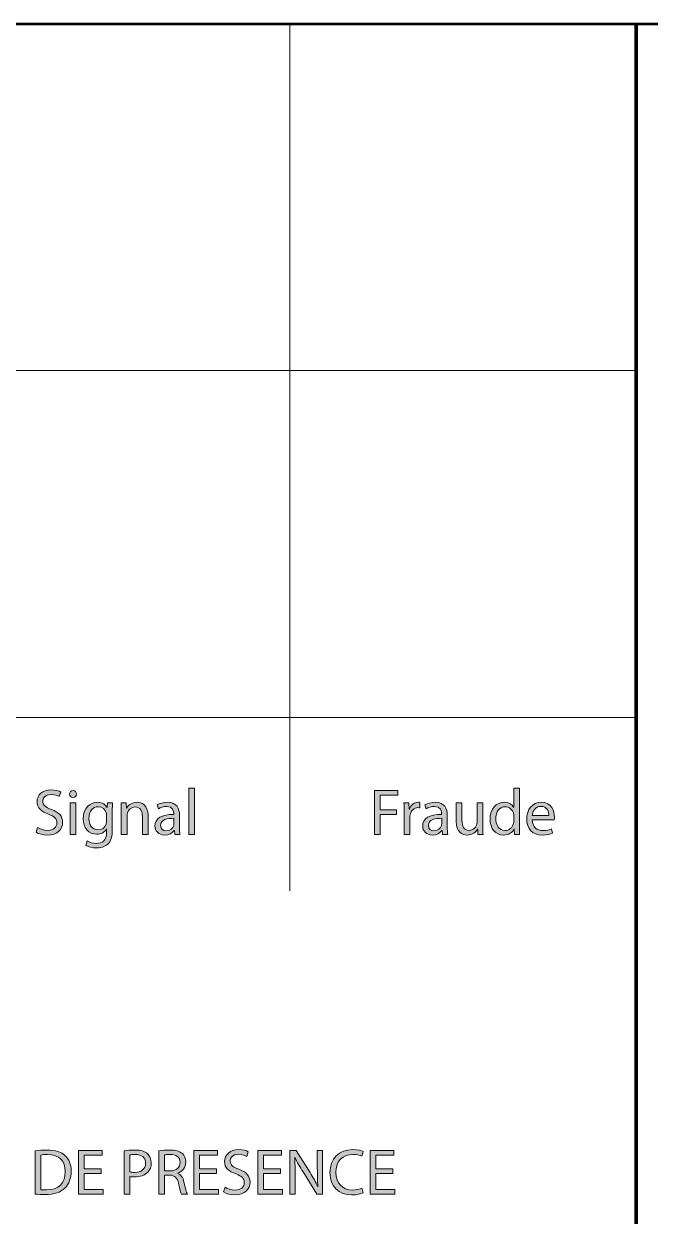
# Model space of a CAD drawing. Header units: inches. Extents: x 1 to 361, y -269 to -1.
# Drawn here: x 191.7 to 220.6, y -196 to -141 of the extents above; entities that cross this region are included whole.
import ezdxf

# ---------------------------------------------------------------- set-up
doc = ezdxf.new("R2010")
doc.units = ezdxf.units.IN
doc.header["$MEASUREMENT"] = 0
doc.linetypes.add('AI-Linetype-7', pattern=[8.519487, 4.259743, -4.259743])
doc.layers.add('Layer 1', color=7, linetype='Continuous')

# ---------------------------------------------------------------- blocks, each defined once
blk = doc.blocks.new('block 19')
at = {"layer": 'Layer 1', "color": 7, "linetype": 'AI-Linetype-7', "lineweight": 9}
blk.add_lwpolyline([(122.377, -140.999), (341.753, -140.999)], dxfattribs=at)
blk = doc.blocks.new('block 18')
at = {"layer": 'Layer 1'}
blk.add_blockref('block 19', (0, 0), dxfattribs=at)
blk = doc.blocks.new('block 29')
at = {"layer": 'Layer 1'}
h = blk.add_hatch(color=7, dxfattribs=at)
h.dxf.hatch_style = 2
edge = h.paths.add_edge_path()
edge.add_spline(control_points=[(192.367, -178.082), (192.484, -178.157), (192.652, -178.214), (192.832, -178.214), (193.099, -178.214), (193.255, -178.073), (193.255, -177.869), (193.255, -177.683), (193.147, -177.572), (192.874, -177.47), (192.544, -177.35), (192.34, -177.176), (192.34, -176.894), (192.34, -176.58), (192.602, -176.346), (192.994, -176.346), (193.198, -176.346), (193.351, -176.394), (193.438, -176.445), (193.438, -176.445), (193.366, -176.658), (193.366, -176.658), (193.303, -176.619), (193.168, -176.562), (192.985, -176.562), (192.71, -176.562), (192.604, -176.727), (192.604, -176.864), (192.604, -177.053), (192.728, -177.146), (193.006, -177.254), (193.348, -177.386), (193.519, -177.551), (193.519, -177.848), (193.519, -178.16), (193.291, -178.433), (192.814, -178.433), (192.619, -178.433), (192.407, -178.373), (192.298, -178.301), (192.298, -178.301), (192.367, -178.082), (192.367, -178.082)], knot_values=[0, 0, 0, 0, 1, 1, 1, 2, 2, 2, 3, 3, 3, 4, 4, 4, 5, 5, 5, 6, 6, 6, 7, 7, 7, 8, 8, 8, 9, 9, 9, 10, 10, 10, 11, 11, 11, 12, 12, 12, 13, 13, 13, 14, 14, 14, 14], degree=3, periodic=1)
h = blk.add_hatch(color=7, dxfattribs=at)
h.dxf.hatch_style = 2
edge = h.paths.add_edge_path()
edge.add_spline(control_points=[(194.164, -176.541), (194.164, -176.631), (194.101, -176.703), (193.996, -176.703), (193.9, -176.703), (193.837, -176.631), (193.837, -176.541), (193.837, -176.451), (193.903, -176.376), (194.002, -176.376), (194.098, -176.376), (194.164, -176.448), (194.164, -176.541)], knot_values=[0, 0, 0, 0, 1, 1, 1, 2, 2, 2, 3, 3, 3, 4, 4, 4, 4], degree=3, periodic=1)
h.paths.add_polyline_path([(193.87, -178.4), (193.87, -176.948), (194.134, -176.948), (194.134, -178.4)])
h = blk.add_hatch(color=7, dxfattribs=at)
h.dxf.hatch_style = 2
h.paths.add_polyline_path([(199.339, -176.271), (199.603, -176.271), (199.603, -178.4), (199.339, -178.4)])
h = blk.add_hatch(color=7, dxfattribs=at)
h.dxf.hatch_style = 2
edge = h.paths.add_edge_path()
edge.add_spline(control_points=[(195.813, -178.187), (195.813, -178.523), (195.744, -178.723), (195.606, -178.852), (195.462, -178.981), (195.258, -179.026), (195.075, -179.026), (194.901, -179.026), (194.709, -178.984), (194.593, -178.906), (194.593, -178.906), (194.658, -178.702), (194.658, -178.702), (194.754, -178.765), (194.904, -178.819), (195.084, -178.819), (195.354, -178.819), (195.552, -178.678), (195.552, -178.31), (195.552, -178.31), (195.552, -178.151), (195.552, -178.151), (195.552, -178.151), (195.546, -178.151), (195.546, -178.151), (195.468, -178.286), (195.309, -178.394), (195.084, -178.394), (194.724, -178.394), (194.467, -178.088), (194.467, -177.686), (194.467, -177.194), (194.787, -176.918), (195.123, -176.918), (195.375, -176.918), (195.51, -177.047), (195.576, -177.167), (195.576, -177.167), (195.582, -177.167), (195.582, -177.167), (195.582, -177.167), (195.591, -176.948), (195.591, -176.948), (195.591, -176.948), (195.825, -176.948), (195.825, -176.948), (195.816, -177.05), (195.813, -177.17), (195.813, -177.344), (195.813, -177.344), (195.813, -178.187), (195.813, -178.187)], knot_values=[0, 0, 0, 0, 1, 1, 1, 2, 2, 2, 3, 3, 3, 4, 4, 4, 5, 5, 5, 6, 6, 6, 7, 7, 7, 8, 8, 8, 9, 9, 9, 10, 10, 10, 11, 11, 11, 12, 12, 12, 13, 13, 13, 14, 14, 14, 15, 15, 15, 16, 16, 16, 17, 17, 17, 17], degree=3, periodic=1)
edge = h.paths.add_edge_path()
edge.add_spline(control_points=[(195.549, -177.521), (195.549, -177.476), (195.546, -177.437), (195.534, -177.404), (195.486, -177.248), (195.36, -177.122), (195.165, -177.122), (194.913, -177.122), (194.733, -177.335), (194.733, -177.671), (194.733, -177.956), (194.88, -178.193), (195.162, -178.193), (195.327, -178.193), (195.474, -178.091), (195.528, -177.923), (195.543, -177.878), (195.549, -177.827), (195.549, -177.782), (195.549, -177.782), (195.549, -177.521), (195.549, -177.521)], knot_values=[0, 0, 0, 0, 1, 1, 1, 2, 2, 2, 3, 3, 3, 4, 4, 4, 5, 5, 5, 6, 6, 6, 7, 7, 7, 7], degree=3, periodic=1)
h = blk.add_hatch(color=7, dxfattribs=at)
h.dxf.hatch_style = 2
edge = h.paths.add_edge_path()
edge.add_spline(control_points=[(196.23, -177.341), (196.23, -177.188), (196.226, -177.068), (196.217, -176.948), (196.217, -176.948), (196.452, -176.948), (196.452, -176.948), (196.452, -176.948), (196.467, -177.188), (196.467, -177.188), (196.467, -177.188), (196.472, -177.188), (196.472, -177.188), (196.545, -177.053), (196.712, -176.918), (196.953, -176.918), (197.153, -176.918), (197.465, -177.038), (197.465, -177.536), (197.465, -177.536), (197.465, -178.4), (197.465, -178.4), (197.465, -178.4), (197.201, -178.4), (197.201, -178.4), (197.201, -178.4), (197.201, -177.563), (197.201, -177.563), (197.201, -177.329), (197.115, -177.134), (196.865, -177.134), (196.694, -177.134), (196.559, -177.257), (196.512, -177.404), (196.499, -177.437), (196.494, -177.482), (196.494, -177.527), (196.494, -177.527), (196.494, -178.4), (196.494, -178.4), (196.494, -178.4), (196.23, -178.4), (196.23, -178.4), (196.23, -178.4), (196.23, -177.341), (196.23, -177.341)], knot_values=[0, 0, 0, 0, 1, 1, 1, 2, 2, 2, 3, 3, 3, 4, 4, 4, 5, 5, 5, 6, 6, 6, 7, 7, 7, 8, 8, 8, 9, 9, 9, 10, 10, 10, 11, 11, 11, 12, 12, 12, 13, 13, 13, 14, 14, 14, 15, 15, 15, 15], degree=3, periodic=1)
h = blk.add_hatch(color=7, dxfattribs=at)
h.dxf.hatch_style = 2
edge = h.paths.add_edge_path()
edge.add_spline(control_points=[(198.914, -178.052), (198.914, -178.178), (198.919, -178.301), (198.934, -178.4), (198.934, -178.4), (198.697, -178.4), (198.697, -178.4), (198.697, -178.4), (198.677, -178.217), (198.677, -178.217), (198.677, -178.217), (198.668, -178.217), (198.668, -178.217), (198.586, -178.331), (198.431, -178.433), (198.224, -178.433), (197.93, -178.433), (197.78, -178.226), (197.78, -178.016), (197.78, -177.665), (198.092, -177.473), (198.652, -177.476), (198.652, -177.476), (198.652, -177.446), (198.652, -177.446), (198.652, -177.329), (198.619, -177.11), (198.322, -177.113), (198.185, -177.113), (198.044, -177.152), (197.942, -177.221), (197.942, -177.221), (197.882, -177.044), (197.882, -177.044), (198.002, -176.969), (198.178, -176.918), (198.362, -176.918), (198.805, -176.918), (198.914, -177.221), (198.914, -177.509), (198.914, -177.509), (198.914, -178.052), (198.914, -178.052)], knot_values=[0, 0, 0, 0, 1, 1, 1, 2, 2, 2, 3, 3, 3, 4, 4, 4, 5, 5, 5, 6, 6, 6, 7, 7, 7, 8, 8, 8, 9, 9, 9, 10, 10, 10, 11, 11, 11, 12, 12, 12, 13, 13, 13, 14, 14, 14, 14], degree=3, periodic=1)
edge = h.paths.add_edge_path()
edge.add_spline(control_points=[(198.659, -177.659), (198.371, -177.653), (198.044, -177.704), (198.044, -177.986), (198.044, -178.16), (198.158, -178.238), (198.289, -178.238), (198.482, -178.238), (198.604, -178.118), (198.646, -177.995), (198.655, -177.965), (198.659, -177.935), (198.659, -177.911), (198.659, -177.911), (198.659, -177.659), (198.659, -177.659)], knot_values=[0, 0, 0, 0, 1, 1, 1, 2, 2, 2, 3, 3, 3, 4, 4, 4, 5, 5, 5, 5], degree=3, periodic=1)
at = {"layer": 'Layer 1', "lineweight": 0}
for points in [[(199.339, -176.271), (199.603, -176.271), (199.603, -178.4), (199.339, -178.4), (199.339, -176.271)], [(193.87, -178.4), (193.87, -176.948), (194.134, -176.948), (194.134, -178.4), (193.87, -178.4)]]:
    blk.add_lwpolyline(points, dxfattribs=at)
for points, knots in [([(192.367, -178.082), (192.484, -178.157), (192.652, -178.214), (192.832, -178.214), (193.099, -178.214), (193.255, -178.073), (193.255, -177.869), (193.255, -177.683), (193.147, -177.572), (192.874, -177.47), (192.544, -177.35), (192.34, -177.176), (192.34, -176.894), (192.34, -176.58), (192.602, -176.346), (192.994, -176.346), (193.198, -176.346), (193.351, -176.394), (193.438, -176.445), (193.438, -176.445), (193.366, -176.658), (193.366, -176.658), (193.303, -176.619), (193.168, -176.562), (192.985, -176.562), (192.71, -176.562), (192.604, -176.727), (192.604, -176.864), (192.604, -177.053), (192.728, -177.146), (193.006, -177.254), (193.348, -177.386), (193.519, -177.551), (193.519, -177.848), (193.519, -178.16), (193.291, -178.433), (192.814, -178.433), (192.619, -178.433), (192.407, -178.373), (192.298, -178.301), (192.298, -178.301), (192.367, -178.082), (192.367, -178.082)], [0, 0, 0, 0, 1, 1, 1, 2, 2, 2, 3, 3, 3, 4, 4, 4, 5, 5, 5, 6, 6, 6, 7, 7, 7, 8, 8, 8, 9, 9, 9, 10, 10, 10, 11, 11, 11, 12, 12, 12, 13, 13, 13, 14, 14, 14, 14]), ([(194.164, -176.541), (194.164, -176.631), (194.101, -176.703), (193.996, -176.703), (193.9, -176.703), (193.837, -176.631), (193.837, -176.541), (193.837, -176.451), (193.903, -176.376), (194.002, -176.376), (194.098, -176.376), (194.164, -176.448), (194.164, -176.541)], [0, 0, 0, 0, 1, 1, 1, 2, 2, 2, 3, 3, 3, 4, 4, 4, 4]), ([(195.813, -178.187), (195.813, -178.523), (195.744, -178.723), (195.606, -178.852), (195.462, -178.981), (195.258, -179.026), (195.075, -179.026), (194.901, -179.026), (194.709, -178.984), (194.593, -178.906), (194.593, -178.906), (194.658, -178.702), (194.658, -178.702), (194.754, -178.765), (194.904, -178.819), (195.084, -178.819), (195.354, -178.819), (195.552, -178.678), (195.552, -178.31), (195.552, -178.31), (195.552, -178.151), (195.552, -178.151), (195.552, -178.151), (195.546, -178.151), (195.546, -178.151), (195.468, -178.286), (195.309, -178.394), (195.084, -178.394), (194.724, -178.394), (194.467, -178.088), (194.467, -177.686), (194.467, -177.194), (194.787, -176.918), (195.123, -176.918), (195.375, -176.918), (195.51, -177.047), (195.576, -177.167), (195.576, -177.167), (195.582, -177.167), (195.582, -177.167), (195.582, -177.167), (195.591, -176.948), (195.591, -176.948), (195.591, -176.948), (195.825, -176.948), (195.825, -176.948), (195.816, -177.05), (195.813, -177.17), (195.813, -177.344), (195.813, -177.344), (195.813, -178.187), (195.813, -178.187)], [0, 0, 0, 0, 1, 1, 1, 2, 2, 2, 3, 3, 3, 4, 4, 4, 5, 5, 5, 6, 6, 6, 7, 7, 7, 8, 8, 8, 9, 9, 9, 10, 10, 10, 11, 11, 11, 12, 12, 12, 13, 13, 13, 14, 14, 14, 15, 15, 15, 16, 16, 16, 17, 17, 17, 17]), ([(195.549, -177.521), (195.549, -177.476), (195.546, -177.437), (195.534, -177.404), (195.486, -177.248), (195.36, -177.122), (195.165, -177.122), (194.913, -177.122), (194.733, -177.335), (194.733, -177.671), (194.733, -177.956), (194.88, -178.193), (195.162, -178.193), (195.327, -178.193), (195.474, -178.091), (195.528, -177.923), (195.543, -177.878), (195.549, -177.827), (195.549, -177.782), (195.549, -177.782), (195.549, -177.521), (195.549, -177.521)], [0, 0, 0, 0, 1, 1, 1, 2, 2, 2, 3, 3, 3, 4, 4, 4, 5, 5, 5, 6, 6, 6, 7, 7, 7, 7]), ([(196.23, -177.341), (196.23, -177.188), (196.226, -177.068), (196.217, -176.948), (196.217, -176.948), (196.452, -176.948), (196.452, -176.948), (196.452, -176.948), (196.467, -177.188), (196.467, -177.188), (196.467, -177.188), (196.472, -177.188), (196.472, -177.188), (196.545, -177.053), (196.712, -176.918), (196.953, -176.918), (197.153, -176.918), (197.465, -177.038), (197.465, -177.536), (197.465, -177.536), (197.465, -178.4), (197.465, -178.4), (197.465, -178.4), (197.201, -178.4), (197.201, -178.4), (197.201, -178.4), (197.201, -177.563), (197.201, -177.563), (197.201, -177.329), (197.115, -177.134), (196.865, -177.134), (196.694, -177.134), (196.559, -177.257), (196.512, -177.404), (196.499, -177.437), (196.494, -177.482), (196.494, -177.527), (196.494, -177.527), (196.494, -178.4), (196.494, -178.4), (196.494, -178.4), (196.23, -178.4), (196.23, -178.4), (196.23, -178.4), (196.23, -177.341), (196.23, -177.341)], [0, 0, 0, 0, 1, 1, 1, 2, 2, 2, 3, 3, 3, 4, 4, 4, 5, 5, 5, 6, 6, 6, 7, 7, 7, 8, 8, 8, 9, 9, 9, 10, 10, 10, 11, 11, 11, 12, 12, 12, 13, 13, 13, 14, 14, 14, 15, 15, 15, 15]), ([(198.914, -178.052), (198.914, -178.178), (198.919, -178.301), (198.934, -178.4), (198.934, -178.4), (198.697, -178.4), (198.697, -178.4), (198.697, -178.4), (198.677, -178.217), (198.677, -178.217), (198.677, -178.217), (198.668, -178.217), (198.668, -178.217), (198.586, -178.331), (198.431, -178.433), (198.224, -178.433), (197.93, -178.433), (197.78, -178.226), (197.78, -178.016), (197.78, -177.665), (198.092, -177.473), (198.652, -177.476), (198.652, -177.476), (198.652, -177.446), (198.652, -177.446), (198.652, -177.329), (198.619, -177.11), (198.322, -177.113), (198.185, -177.113), (198.044, -177.152), (197.942, -177.221), (197.942, -177.221), (197.882, -177.044), (197.882, -177.044), (198.002, -176.969), (198.178, -176.918), (198.362, -176.918), (198.805, -176.918), (198.914, -177.221), (198.914, -177.509), (198.914, -177.509), (198.914, -178.052), (198.914, -178.052)], [0, 0, 0, 0, 1, 1, 1, 2, 2, 2, 3, 3, 3, 4, 4, 4, 5, 5, 5, 6, 6, 6, 7, 7, 7, 8, 8, 8, 9, 9, 9, 10, 10, 10, 11, 11, 11, 12, 12, 12, 13, 13, 13, 14, 14, 14, 14]), ([(198.659, -177.659), (198.371, -177.653), (198.044, -177.704), (198.044, -177.986), (198.044, -178.16), (198.158, -178.238), (198.289, -178.238), (198.482, -178.238), (198.604, -178.118), (198.646, -177.995), (198.655, -177.965), (198.659, -177.935), (198.659, -177.911), (198.659, -177.911), (198.659, -177.659), (198.659, -177.659)], [0, 0, 0, 0, 1, 1, 1, 2, 2, 2, 3, 3, 3, 4, 4, 4, 5, 5, 5, 5])]:
    blk.add_open_spline(points, degree=3, knots=knots, dxfattribs=at)
blk = doc.blocks.new('block 32')
at = {"layer": 'Layer 1'}
h = blk.add_hatch(color=7, dxfattribs=at)
h.dxf.hatch_style = 2
h.paths.add_polyline_path([(207.906, -176.379), (208.994, -176.379), (208.994, -176.598), (208.17, -176.598), (208.17, -177.269), (208.931, -177.269), (208.931, -177.485), (208.17, -177.485), (208.17, -178.4), (207.906, -178.4)])
h = blk.add_hatch(color=7, dxfattribs=at)
h.dxf.hatch_style = 2
edge = h.paths.add_edge_path()
edge.add_spline(control_points=[(214.596, -176.271), (214.596, -176.271), (214.596, -178.025), (214.596, -178.025), (214.596, -178.154), (214.602, -178.301), (214.608, -178.4), (214.608, -178.4), (214.374, -178.4), (214.374, -178.4), (214.374, -178.4), (214.362, -178.148), (214.362, -178.148), (214.362, -178.148), (214.353, -178.148), (214.353, -178.148), (214.275, -178.31), (214.101, -178.433), (213.864, -178.433), (213.513, -178.433), (213.24, -178.136), (213.24, -177.695), (213.238, -177.212), (213.54, -176.918), (213.892, -176.918), (214.116, -176.918), (214.263, -177.023), (214.329, -177.137), (214.329, -177.137), (214.335, -177.137), (214.335, -177.137), (214.335, -177.137), (214.335, -176.271), (214.335, -176.271), (214.335, -176.271), (214.596, -176.271), (214.596, -176.271)], knot_values=[0, 0, 0, 0, 1, 1, 1, 2, 2, 2, 3, 3, 3, 4, 4, 4, 5, 5, 5, 6, 6, 6, 7, 7, 7, 8, 8, 8, 9, 9, 9, 10, 10, 10, 11, 11, 11, 12, 12, 12, 12], degree=3, periodic=1)
edge = h.paths.add_edge_path()
edge.add_spline(control_points=[(214.335, -177.539), (214.335, -177.506), (214.332, -177.461), (214.323, -177.428), (214.284, -177.263), (214.14, -177.125), (213.942, -177.125), (213.67, -177.125), (213.508, -177.365), (213.508, -177.683), (213.508, -177.977), (213.654, -178.22), (213.936, -178.22), (214.113, -178.22), (214.275, -178.1), (214.323, -177.905), (214.332, -177.869), (214.335, -177.833), (214.335, -177.791), (214.335, -177.791), (214.335, -177.539), (214.335, -177.539)], knot_values=[0, 0, 0, 0, 1, 1, 1, 2, 2, 2, 3, 3, 3, 4, 4, 4, 5, 5, 5, 6, 6, 6, 7, 7, 7, 7], degree=3, periodic=1)
h = blk.add_hatch(color=7, dxfattribs=at)
h.dxf.hatch_style = 2
edge = h.paths.add_edge_path()
edge.add_spline(control_points=[(209.283, -177.401), (209.283, -177.23), (209.279, -177.083), (209.27, -176.948), (209.27, -176.948), (209.501, -176.948), (209.501, -176.948), (209.501, -176.948), (209.513, -177.236), (209.513, -177.236), (209.513, -177.236), (209.522, -177.236), (209.522, -177.236), (209.588, -177.041), (209.75, -176.918), (209.927, -176.918), (209.954, -176.918), (209.975, -176.922), (209.999, -176.924), (209.999, -176.924), (209.999, -177.173), (209.999, -177.173), (209.972, -177.167), (209.945, -177.167), (209.909, -177.167), (209.723, -177.167), (209.591, -177.305), (209.556, -177.503), (209.549, -177.539), (209.546, -177.584), (209.546, -177.626), (209.546, -177.626), (209.546, -178.4), (209.546, -178.4), (209.546, -178.4), (209.283, -178.4), (209.283, -178.4), (209.283, -178.4), (209.283, -177.401), (209.283, -177.401)], knot_values=[0, 0, 0, 0, 1, 1, 1, 2, 2, 2, 3, 3, 3, 4, 4, 4, 5, 5, 5, 6, 6, 6, 7, 7, 7, 8, 8, 8, 9, 9, 9, 10, 10, 10, 11, 11, 11, 12, 12, 12, 13, 13, 13, 13], degree=3, periodic=1)
h = blk.add_hatch(color=7, dxfattribs=at)
h.dxf.hatch_style = 2
edge = h.paths.add_edge_path()
edge.add_spline(control_points=[(211.267, -178.052), (211.267, -178.178), (211.273, -178.301), (211.288, -178.4), (211.288, -178.4), (211.051, -178.4), (211.051, -178.4), (211.051, -178.4), (211.031, -178.217), (211.031, -178.217), (211.031, -178.217), (211.021, -178.217), (211.021, -178.217), (210.94, -178.331), (210.785, -178.433), (210.577, -178.433), (210.284, -178.433), (210.134, -178.226), (210.134, -178.016), (210.134, -177.665), (210.446, -177.473), (211.007, -177.476), (211.007, -177.476), (211.007, -177.446), (211.007, -177.446), (211.007, -177.329), (210.974, -177.11), (210.677, -177.113), (210.539, -177.113), (210.397, -177.152), (210.296, -177.221), (210.296, -177.221), (210.236, -177.044), (210.236, -177.044), (210.355, -176.969), (210.533, -176.918), (210.716, -176.918), (211.16, -176.918), (211.267, -177.221), (211.267, -177.509), (211.267, -177.509), (211.267, -178.052), (211.267, -178.052)], knot_values=[0, 0, 0, 0, 1, 1, 1, 2, 2, 2, 3, 3, 3, 4, 4, 4, 5, 5, 5, 6, 6, 6, 7, 7, 7, 8, 8, 8, 9, 9, 9, 10, 10, 10, 11, 11, 11, 12, 12, 12, 13, 13, 13, 14, 14, 14, 14], degree=3, periodic=1)
edge = h.paths.add_edge_path()
edge.add_spline(control_points=[(211.012, -177.659), (210.725, -177.653), (210.397, -177.704), (210.397, -177.986), (210.397, -178.16), (210.512, -178.238), (210.643, -178.238), (210.836, -178.238), (210.958, -178.118), (211, -177.995), (211.009, -177.965), (211.012, -177.935), (211.012, -177.911), (211.012, -177.911), (211.012, -177.659), (211.012, -177.659)], knot_values=[0, 0, 0, 0, 1, 1, 1, 2, 2, 2, 3, 3, 3, 4, 4, 4, 5, 5, 5, 5], degree=3, periodic=1)
h = blk.add_hatch(color=7, dxfattribs=at)
h.dxf.hatch_style = 2
edge = h.paths.add_edge_path()
edge.add_spline(control_points=[(212.908, -178.001), (212.908, -178.154), (212.91, -178.286), (212.919, -178.4), (212.919, -178.4), (212.686, -178.4), (212.686, -178.4), (212.686, -178.4), (212.671, -178.163), (212.671, -178.163), (212.671, -178.163), (212.664, -178.163), (212.664, -178.163), (212.599, -178.28), (212.443, -178.433), (212.185, -178.433), (211.957, -178.433), (211.684, -178.304), (211.684, -177.797), (211.684, -177.797), (211.684, -176.948), (211.684, -176.948), (211.684, -176.948), (211.948, -176.948), (211.948, -176.948), (211.948, -176.948), (211.948, -177.749), (211.948, -177.749), (211.948, -178.025), (212.035, -178.214), (212.272, -178.214), (212.449, -178.214), (212.572, -178.091), (212.62, -177.971), (212.635, -177.935), (212.644, -177.887), (212.644, -177.836), (212.644, -177.836), (212.644, -176.948), (212.644, -176.948), (212.644, -176.948), (212.908, -176.948), (212.908, -176.948), (212.908, -176.948), (212.908, -178.001), (212.908, -178.001)], knot_values=[0, 0, 0, 0, 1, 1, 1, 2, 2, 2, 3, 3, 3, 4, 4, 4, 5, 5, 5, 6, 6, 6, 7, 7, 7, 8, 8, 8, 9, 9, 9, 10, 10, 10, 11, 11, 11, 12, 12, 12, 13, 13, 13, 14, 14, 14, 15, 15, 15, 15], degree=3, periodic=1)
h = blk.add_hatch(color=7, dxfattribs=at)
h.dxf.hatch_style = 2
edge = h.paths.add_edge_path()
edge.add_spline(control_points=[(215.183, -177.722), (215.19, -178.079), (215.414, -178.226), (215.682, -178.226), (215.87, -178.226), (215.987, -178.193), (216.083, -178.151), (216.083, -178.151), (216.131, -178.34), (216.131, -178.34), (216.038, -178.382), (215.876, -178.433), (215.645, -178.433), (215.199, -178.433), (214.932, -178.136), (214.932, -177.698), (214.932, -177.26), (215.19, -176.918), (215.613, -176.918), (216.089, -176.918), (216.212, -177.332), (216.212, -177.599), (216.212, -177.653), (216.209, -177.692), (216.203, -177.722), (216.203, -177.722), (215.183, -177.722), (215.183, -177.722)], knot_values=[0, 0, 0, 0, 1, 1, 1, 2, 2, 2, 3, 3, 3, 4, 4, 4, 5, 5, 5, 6, 6, 6, 7, 7, 7, 8, 8, 8, 9, 9, 9, 9], degree=3, periodic=1)
edge = h.paths.add_edge_path()
edge.add_spline(control_points=[(215.957, -177.533), (215.96, -177.368), (215.888, -177.107), (215.591, -177.107), (215.321, -177.107), (215.208, -177.35), (215.187, -177.533), (215.187, -177.533), (215.957, -177.533), (215.957, -177.533)], knot_values=[0, 0, 0, 0, 1, 1, 1, 2, 2, 2, 3, 3, 3, 3], degree=3, periodic=1)
at = {"layer": 'Layer 1', "lineweight": 0}
blk.add_lwpolyline([(207.906, -176.379), (208.994, -176.379), (208.994, -176.598), (208.17, -176.598), (208.17, -177.269), (208.931, -177.269), (208.931, -177.485), (208.17, -177.485), (208.17, -178.4), (207.906, -178.4), (207.906, -176.379)], dxfattribs=at)
for points, knots in [([(214.596, -176.271), (214.596, -176.271), (214.596, -178.025), (214.596, -178.025), (214.596, -178.154), (214.602, -178.301), (214.608, -178.4), (214.608, -178.4), (214.374, -178.4), (214.374, -178.4), (214.374, -178.4), (214.362, -178.148), (214.362, -178.148), (214.362, -178.148), (214.353, -178.148), (214.353, -178.148), (214.275, -178.31), (214.101, -178.433), (213.864, -178.433), (213.513, -178.433), (213.24, -178.136), (213.24, -177.695), (213.238, -177.212), (213.54, -176.918), (213.892, -176.918), (214.116, -176.918), (214.263, -177.023), (214.329, -177.137), (214.329, -177.137), (214.335, -177.137), (214.335, -177.137), (214.335, -177.137), (214.335, -176.271), (214.335, -176.271), (214.335, -176.271), (214.596, -176.271), (214.596, -176.271)], [0, 0, 0, 0, 1, 1, 1, 2, 2, 2, 3, 3, 3, 4, 4, 4, 5, 5, 5, 6, 6, 6, 7, 7, 7, 8, 8, 8, 9, 9, 9, 10, 10, 10, 11, 11, 11, 12, 12, 12, 12]), ([(209.283, -177.401), (209.283, -177.23), (209.279, -177.083), (209.27, -176.948), (209.27, -176.948), (209.501, -176.948), (209.501, -176.948), (209.501, -176.948), (209.513, -177.236), (209.513, -177.236), (209.513, -177.236), (209.522, -177.236), (209.522, -177.236), (209.588, -177.041), (209.75, -176.918), (209.927, -176.918), (209.954, -176.918), (209.975, -176.922), (209.999, -176.924), (209.999, -176.924), (209.999, -177.173), (209.999, -177.173), (209.972, -177.167), (209.945, -177.167), (209.909, -177.167), (209.723, -177.167), (209.591, -177.305), (209.556, -177.503), (209.549, -177.539), (209.546, -177.584), (209.546, -177.626), (209.546, -177.626), (209.546, -178.4), (209.546, -178.4), (209.546, -178.4), (209.283, -178.4), (209.283, -178.4), (209.283, -178.4), (209.283, -177.401), (209.283, -177.401)], [0, 0, 0, 0, 1, 1, 1, 2, 2, 2, 3, 3, 3, 4, 4, 4, 5, 5, 5, 6, 6, 6, 7, 7, 7, 8, 8, 8, 9, 9, 9, 10, 10, 10, 11, 11, 11, 12, 12, 12, 13, 13, 13, 13]), ([(211.267, -178.052), (211.267, -178.178), (211.273, -178.301), (211.288, -178.4), (211.288, -178.4), (211.051, -178.4), (211.051, -178.4), (211.051, -178.4), (211.031, -178.217), (211.031, -178.217), (211.031, -178.217), (211.021, -178.217), (211.021, -178.217), (210.94, -178.331), (210.785, -178.433), (210.577, -178.433), (210.284, -178.433), (210.134, -178.226), (210.134, -178.016), (210.134, -177.665), (210.446, -177.473), (211.007, -177.476), (211.007, -177.476), (211.007, -177.446), (211.007, -177.446), (211.007, -177.329), (210.974, -177.11), (210.677, -177.113), (210.539, -177.113), (210.397, -177.152), (210.296, -177.221), (210.296, -177.221), (210.236, -177.044), (210.236, -177.044), (210.355, -176.969), (210.533, -176.918), (210.716, -176.918), (211.16, -176.918), (211.267, -177.221), (211.267, -177.509), (211.267, -177.509), (211.267, -178.052), (211.267, -178.052)], [0, 0, 0, 0, 1, 1, 1, 2, 2, 2, 3, 3, 3, 4, 4, 4, 5, 5, 5, 6, 6, 6, 7, 7, 7, 8, 8, 8, 9, 9, 9, 10, 10, 10, 11, 11, 11, 12, 12, 12, 13, 13, 13, 14, 14, 14, 14]), ([(212.908, -178.001), (212.908, -178.154), (212.91, -178.286), (212.919, -178.4), (212.919, -178.4), (212.686, -178.4), (212.686, -178.4), (212.686, -178.4), (212.671, -178.163), (212.671, -178.163), (212.671, -178.163), (212.664, -178.163), (212.664, -178.163), (212.599, -178.28), (212.443, -178.433), (212.185, -178.433), (211.957, -178.433), (211.684, -178.304), (211.684, -177.797), (211.684, -177.797), (211.684, -176.948), (211.684, -176.948), (211.684, -176.948), (211.948, -176.948), (211.948, -176.948), (211.948, -176.948), (211.948, -177.749), (211.948, -177.749), (211.948, -178.025), (212.035, -178.214), (212.272, -178.214), (212.449, -178.214), (212.572, -178.091), (212.62, -177.971), (212.635, -177.935), (212.644, -177.887), (212.644, -177.836), (212.644, -177.836), (212.644, -176.948), (212.644, -176.948), (212.644, -176.948), (212.908, -176.948), (212.908, -176.948), (212.908, -176.948), (212.908, -178.001), (212.908, -178.001)], [0, 0, 0, 0, 1, 1, 1, 2, 2, 2, 3, 3, 3, 4, 4, 4, 5, 5, 5, 6, 6, 6, 7, 7, 7, 8, 8, 8, 9, 9, 9, 10, 10, 10, 11, 11, 11, 12, 12, 12, 13, 13, 13, 14, 14, 14, 15, 15, 15, 15]), ([(214.335, -177.539), (214.335, -177.506), (214.332, -177.461), (214.323, -177.428), (214.284, -177.263), (214.14, -177.125), (213.942, -177.125), (213.67, -177.125), (213.508, -177.365), (213.508, -177.683), (213.508, -177.977), (213.654, -178.22), (213.936, -178.22), (214.113, -178.22), (214.275, -178.1), (214.323, -177.905), (214.332, -177.869), (214.335, -177.833), (214.335, -177.791), (214.335, -177.791), (214.335, -177.539), (214.335, -177.539)], [0, 0, 0, 0, 1, 1, 1, 2, 2, 2, 3, 3, 3, 4, 4, 4, 5, 5, 5, 6, 6, 6, 7, 7, 7, 7]), ([(215.183, -177.722), (215.19, -178.079), (215.414, -178.226), (215.682, -178.226), (215.87, -178.226), (215.987, -178.193), (216.083, -178.151), (216.083, -178.151), (216.131, -178.34), (216.131, -178.34), (216.038, -178.382), (215.876, -178.433), (215.645, -178.433), (215.199, -178.433), (214.932, -178.136), (214.932, -177.698), (214.932, -177.26), (215.19, -176.918), (215.613, -176.918), (216.089, -176.918), (216.212, -177.332), (216.212, -177.599), (216.212, -177.653), (216.209, -177.692), (216.203, -177.722), (216.203, -177.722), (215.183, -177.722), (215.183, -177.722)], [0, 0, 0, 0, 1, 1, 1, 2, 2, 2, 3, 3, 3, 4, 4, 4, 5, 5, 5, 6, 6, 6, 7, 7, 7, 8, 8, 8, 9, 9, 9, 9]), ([(215.957, -177.533), (215.96, -177.368), (215.888, -177.107), (215.591, -177.107), (215.321, -177.107), (215.208, -177.35), (215.187, -177.533), (215.187, -177.533), (215.957, -177.533), (215.957, -177.533)], [0, 0, 0, 0, 1, 1, 1, 2, 2, 2, 3, 3, 3, 3]), ([(211.012, -177.659), (210.725, -177.653), (210.397, -177.704), (210.397, -177.986), (210.397, -178.16), (210.512, -178.238), (210.643, -178.238), (210.836, -178.238), (210.958, -178.118), (211, -177.995), (211.009, -177.965), (211.012, -177.935), (211.012, -177.911), (211.012, -177.911), (211.012, -177.659), (211.012, -177.659)], [0, 0, 0, 0, 1, 1, 1, 2, 2, 2, 3, 3, 3, 4, 4, 4, 5, 5, 5, 5])]:
    blk.add_open_spline(points, degree=3, knots=knots, dxfattribs=at)
blk = doc.blocks.new('block 35')
at = {"layer": 'Layer 1'}
h = blk.add_hatch(color=7, dxfattribs=at)
h.dxf.hatch_style = 2
edge = h.paths.add_edge_path()
edge.add_spline(control_points=[(192.257, -193.009), (192.415, -192.982), (192.605, -192.964), (192.812, -192.964), (193.186, -192.964), (193.453, -193.054), (193.63, -193.216), (193.813, -193.381), (193.918, -193.615), (193.918, -193.941), (193.918, -194.271), (193.813, -194.541), (193.627, -194.727), (193.435, -194.916), (193.123, -195.017), (192.73, -195.017), (192.542, -195.017), (192.389, -195.008), (192.257, -194.994), (192.257, -194.994), (192.257, -193.009), (192.257, -193.009)], knot_values=[0, 0, 0, 0, 1, 1, 1, 2, 2, 2, 3, 3, 3, 4, 4, 4, 5, 5, 5, 6, 6, 6, 7, 7, 7, 7], degree=3, periodic=1)
edge = h.paths.add_edge_path()
edge.add_spline(control_points=[(192.517, -194.796), (192.584, -194.805), (192.679, -194.808), (192.781, -194.808), (193.342, -194.808), (193.642, -194.496), (193.642, -193.95), (193.645, -193.473), (193.375, -193.171), (192.823, -193.171), (192.688, -193.171), (192.587, -193.183), (192.517, -193.198), (192.517, -193.198), (192.517, -194.796), (192.517, -194.796)], knot_values=[0, 0, 0, 0, 1, 1, 1, 2, 2, 2, 3, 3, 3, 4, 4, 4, 5, 5, 5, 5], degree=3, periodic=1)
h = blk.add_hatch(color=7, dxfattribs=at)
h.dxf.hatch_style = 2
h.paths.add_polyline_path([(195.297, -194.052), (194.515, -194.052), (194.515, -194.781), (195.39, -194.781), (195.39, -194.999), (194.251, -194.999), (194.251, -192.979), (195.345, -192.979), (195.345, -193.198), (194.515, -193.198), (194.515, -193.836), (195.297, -193.836)])
h = blk.add_hatch(color=7, dxfattribs=at)
h.dxf.hatch_style = 2
edge = h.paths.add_edge_path()
edge.add_spline(control_points=[(196.365, -193.003), (196.491, -192.982), (196.656, -192.964), (196.866, -192.964), (197.124, -192.964), (197.312, -193.024), (197.432, -193.132), (197.54, -193.228), (197.609, -193.375), (197.609, -193.555), (197.609, -193.737), (197.555, -193.881), (197.453, -193.986), (197.312, -194.133), (197.09, -194.208), (196.836, -194.208), (196.758, -194.208), (196.685, -194.205), (196.625, -194.19), (196.625, -194.19), (196.625, -194.999), (196.625, -194.999), (196.625, -194.999), (196.365, -194.999), (196.365, -194.999), (196.365, -194.999), (196.365, -193.003), (196.365, -193.003)], knot_values=[0, 0, 0, 0, 1, 1, 1, 2, 2, 2, 3, 3, 3, 4, 4, 4, 5, 5, 5, 6, 6, 6, 7, 7, 7, 8, 8, 8, 9, 9, 9, 9], degree=3, periodic=1)
edge = h.paths.add_edge_path()
edge.add_spline(control_points=[(196.625, -193.977), (196.683, -193.992), (196.755, -193.998), (196.842, -193.998), (197.157, -193.998), (197.348, -193.842), (197.348, -193.569), (197.348, -193.3), (197.157, -193.171), (196.871, -193.171), (196.758, -193.171), (196.671, -193.18), (196.625, -193.191), (196.625, -193.191), (196.625, -193.977), (196.625, -193.977)], knot_values=[0, 0, 0, 0, 1, 1, 1, 2, 2, 2, 3, 3, 3, 4, 4, 4, 5, 5, 5, 5], degree=3, periodic=1)
h = blk.add_hatch(color=7, dxfattribs=at)
h.dxf.hatch_style = 2
edge = h.paths.add_edge_path()
edge.add_spline(control_points=[(197.96, -193.006), (198.092, -192.982), (198.284, -192.964), (198.461, -192.964), (198.74, -192.964), (198.923, -193.018), (199.045, -193.129), (199.144, -193.219), (199.204, -193.357), (199.204, -193.515), (199.204, -193.779), (199.036, -193.956), (198.827, -194.028), (198.827, -194.028), (198.827, -194.037), (198.827, -194.037), (198.98, -194.091), (199.073, -194.235), (199.12, -194.445), (199.186, -194.727), (199.235, -194.922), (199.276, -194.999), (199.276, -194.999), (199.007, -194.999), (199.007, -194.999), (198.974, -194.94), (198.929, -194.769), (198.874, -194.517), (198.814, -194.238), (198.703, -194.133), (198.467, -194.124), (198.467, -194.124), (198.221, -194.124), (198.221, -194.124), (198.221, -194.124), (198.221, -194.999), (198.221, -194.999), (198.221, -194.999), (197.96, -194.999), (197.96, -194.999), (197.96, -194.999), (197.96, -193.006), (197.96, -193.006)], knot_values=[0, 0, 0, 0, 1, 1, 1, 2, 2, 2, 3, 3, 3, 4, 4, 4, 5, 5, 5, 6, 6, 6, 7, 7, 7, 8, 8, 8, 9, 9, 9, 10, 10, 10, 11, 11, 11, 12, 12, 12, 13, 13, 13, 14, 14, 14, 14], degree=3, periodic=1)
edge = h.paths.add_edge_path()
edge.add_spline(control_points=[(198.221, -193.926), (198.221, -193.926), (198.488, -193.926), (198.488, -193.926), (198.767, -193.926), (198.943, -193.773), (198.943, -193.543), (198.943, -193.282), (198.754, -193.168), (198.479, -193.168), (198.353, -193.168), (198.266, -193.177), (198.221, -193.189), (198.221, -193.189), (198.221, -193.926), (198.221, -193.926)], knot_values=[0, 0, 0, 0, 1, 1, 1, 2, 2, 2, 3, 3, 3, 4, 4, 4, 5, 5, 5, 5], degree=3, periodic=1)
h = blk.add_hatch(color=7, dxfattribs=at)
h.dxf.hatch_style = 2
h.paths.add_polyline_path([(200.617, -194.052), (199.834, -194.052), (199.834, -194.781), (200.71, -194.781), (200.71, -194.999), (199.57, -194.999), (199.57, -192.979), (200.664, -192.979), (200.664, -193.198), (199.834, -193.198), (199.834, -193.836), (200.617, -193.836)])
h = blk.add_hatch(color=7, dxfattribs=at)
h.dxf.hatch_style = 2
edge = h.paths.add_edge_path()
edge.add_spline(control_points=[(201.016, -194.682), (201.132, -194.757), (201.3, -194.814), (201.48, -194.814), (201.748, -194.814), (201.903, -194.673), (201.903, -194.469), (201.903, -194.283), (201.795, -194.172), (201.522, -194.07), (201.192, -193.95), (200.989, -193.776), (200.989, -193.495), (200.989, -193.18), (201.249, -192.946), (201.642, -192.946), (201.846, -192.946), (201.999, -192.994), (202.086, -193.045), (202.086, -193.045), (202.014, -193.258), (202.014, -193.258), (201.951, -193.219), (201.816, -193.162), (201.633, -193.162), (201.358, -193.162), (201.253, -193.327), (201.253, -193.464), (201.253, -193.653), (201.375, -193.746), (201.655, -193.854), (201.996, -193.986), (202.167, -194.151), (202.167, -194.448), (202.167, -194.76), (201.939, -195.033), (201.462, -195.033), (201.267, -195.033), (201.054, -194.973), (200.947, -194.901), (200.947, -194.901), (201.016, -194.682), (201.016, -194.682)], knot_values=[0, 0, 0, 0, 1, 1, 1, 2, 2, 2, 3, 3, 3, 4, 4, 4, 5, 5, 5, 6, 6, 6, 7, 7, 7, 8, 8, 8, 9, 9, 9, 10, 10, 10, 11, 11, 11, 12, 12, 12, 13, 13, 13, 14, 14, 14, 14], degree=3, periodic=1)
h = blk.add_hatch(color=7, dxfattribs=at)
h.dxf.hatch_style = 2
h.paths.add_polyline_path([(203.57, -194.052), (202.788, -194.052), (202.788, -194.781), (203.663, -194.781), (203.663, -194.999), (202.524, -194.999), (202.524, -192.979), (203.618, -192.979), (203.618, -193.198), (202.788, -193.198), (202.788, -193.836), (203.57, -193.836)])
h = blk.add_hatch(color=7, dxfattribs=at)
h.dxf.hatch_style = 2
edge = h.paths.add_edge_path()
edge.add_spline(control_points=[(204.002, -194.999), (204.002, -194.999), (204.002, -192.979), (204.002, -192.979), (204.002, -192.979), (204.29, -192.979), (204.29, -192.979), (204.29, -192.979), (204.935, -194.001), (204.935, -194.001), (205.082, -194.238), (205.202, -194.451), (205.295, -194.658), (205.295, -194.658), (205.304, -194.655), (205.304, -194.655), (205.279, -194.385), (205.273, -194.139), (205.273, -193.824), (205.273, -193.824), (205.273, -192.979), (205.273, -192.979), (205.273, -192.979), (205.519, -192.979), (205.519, -192.979), (205.519, -192.979), (205.519, -194.999), (205.519, -194.999), (205.519, -194.999), (205.255, -194.999), (205.255, -194.999), (205.255, -194.999), (204.614, -193.974), (204.614, -193.974), (204.473, -193.75), (204.338, -193.518), (204.239, -193.3), (204.239, -193.3), (204.23, -193.302), (204.23, -193.302), (204.245, -193.557), (204.248, -193.801), (204.248, -194.136), (204.248, -194.136), (204.248, -194.999), (204.248, -194.999), (204.248, -194.999), (204.002, -194.999), (204.002, -194.999)], knot_values=[0, 0, 0, 0, 1, 1, 1, 2, 2, 2, 3, 3, 3, 4, 4, 4, 5, 5, 5, 6, 6, 6, 7, 7, 7, 8, 8, 8, 9, 9, 9, 10, 10, 10, 11, 11, 11, 12, 12, 12, 13, 13, 13, 14, 14, 14, 15, 15, 15, 16, 16, 16, 16], degree=3, periodic=1)
h = blk.add_hatch(color=7, dxfattribs=at)
h.dxf.hatch_style = 2
edge = h.paths.add_edge_path()
edge.add_spline(control_points=[(207.384, -194.937), (207.291, -194.985), (207.096, -195.033), (206.851, -195.033), (206.281, -195.033), (205.855, -194.673), (205.855, -194.007), (205.855, -193.371), (206.284, -192.946), (206.911, -192.946), (207.16, -192.946), (207.322, -193), (207.391, -193.036), (207.391, -193.036), (207.324, -193.249), (207.324, -193.249), (207.229, -193.2), (207.087, -193.165), (206.92, -193.165), (206.446, -193.165), (206.131, -193.467), (206.131, -193.998), (206.131, -194.496), (206.416, -194.811), (206.905, -194.811), (207.067, -194.811), (207.229, -194.778), (207.333, -194.727), (207.333, -194.727), (207.384, -194.937), (207.384, -194.937)], knot_values=[0, 0, 0, 0, 1, 1, 1, 2, 2, 2, 3, 3, 3, 4, 4, 4, 5, 5, 5, 6, 6, 6, 7, 7, 7, 8, 8, 8, 9, 9, 9, 10, 10, 10, 10], degree=3, periodic=1)
h = blk.add_hatch(color=7, dxfattribs=at)
h.dxf.hatch_style = 2
h.paths.add_polyline_path([(208.758, -194.052), (207.975, -194.052), (207.975, -194.781), (208.851, -194.781), (208.851, -194.999), (207.711, -194.999), (207.711, -192.979), (208.806, -192.979), (208.806, -193.198), (207.975, -193.198), (207.975, -193.836), (208.758, -193.836)])
at = {"layer": 'Layer 1', "lineweight": 0}
for points in [[(195.297, -194.052), (194.515, -194.052), (194.515, -194.781), (195.39, -194.781), (195.39, -194.999), (194.251, -194.999), (194.251, -192.979), (195.345, -192.979), (195.345, -193.198), (194.515, -193.198), (194.515, -193.836), (195.297, -193.836), (195.297, -194.052)], [(200.617, -194.052), (199.834, -194.052), (199.834, -194.781), (200.71, -194.781), (200.71, -194.999), (199.57, -194.999), (199.57, -192.979), (200.664, -192.979), (200.664, -193.198), (199.834, -193.198), (199.834, -193.836), (200.617, -193.836), (200.617, -194.052)], [(203.57, -194.052), (202.788, -194.052), (202.788, -194.781), (203.663, -194.781), (203.663, -194.999), (202.524, -194.999), (202.524, -192.979), (203.618, -192.979), (203.618, -193.198), (202.788, -193.198), (202.788, -193.836), (203.57, -193.836), (203.57, -194.052)], [(208.758, -194.052), (207.975, -194.052), (207.975, -194.781), (208.851, -194.781), (208.851, -194.999), (207.711, -194.999), (207.711, -192.979), (208.806, -192.979), (208.806, -193.198), (207.975, -193.198), (207.975, -193.836), (208.758, -193.836), (208.758, -194.052)]]:
    blk.add_lwpolyline(points, dxfattribs=at)
for points, knots in [([(192.257, -193.009), (192.415, -192.982), (192.605, -192.964), (192.812, -192.964), (193.186, -192.964), (193.453, -193.054), (193.63, -193.216), (193.813, -193.381), (193.918, -193.615), (193.918, -193.941), (193.918, -194.271), (193.813, -194.541), (193.627, -194.727), (193.435, -194.916), (193.123, -195.017), (192.73, -195.017), (192.542, -195.017), (192.389, -195.008), (192.257, -194.994), (192.257, -194.994), (192.257, -193.009), (192.257, -193.009)], [0, 0, 0, 0, 1, 1, 1, 2, 2, 2, 3, 3, 3, 4, 4, 4, 5, 5, 5, 6, 6, 6, 7, 7, 7, 7]), ([(196.365, -193.003), (196.491, -192.982), (196.656, -192.964), (196.866, -192.964), (197.124, -192.964), (197.312, -193.024), (197.432, -193.132), (197.54, -193.228), (197.609, -193.375), (197.609, -193.555), (197.609, -193.737), (197.555, -193.881), (197.453, -193.986), (197.312, -194.133), (197.09, -194.208), (196.836, -194.208), (196.758, -194.208), (196.685, -194.205), (196.625, -194.19), (196.625, -194.19), (196.625, -194.999), (196.625, -194.999), (196.625, -194.999), (196.365, -194.999), (196.365, -194.999), (196.365, -194.999), (196.365, -193.003), (196.365, -193.003)], [0, 0, 0, 0, 1, 1, 1, 2, 2, 2, 3, 3, 3, 4, 4, 4, 5, 5, 5, 6, 6, 6, 7, 7, 7, 8, 8, 8, 9, 9, 9, 9]), ([(197.96, -193.006), (198.092, -192.982), (198.284, -192.964), (198.461, -192.964), (198.74, -192.964), (198.923, -193.018), (199.045, -193.129), (199.144, -193.219), (199.204, -193.357), (199.204, -193.515), (199.204, -193.779), (199.036, -193.956), (198.827, -194.028), (198.827, -194.028), (198.827, -194.037), (198.827, -194.037), (198.98, -194.091), (199.073, -194.235), (199.12, -194.445), (199.186, -194.727), (199.235, -194.922), (199.276, -194.999), (199.276, -194.999), (199.007, -194.999), (199.007, -194.999), (198.974, -194.94), (198.929, -194.769), (198.874, -194.517), (198.814, -194.238), (198.703, -194.133), (198.467, -194.124), (198.467, -194.124), (198.221, -194.124), (198.221, -194.124), (198.221, -194.124), (198.221, -194.999), (198.221, -194.999), (198.221, -194.999), (197.96, -194.999), (197.96, -194.999), (197.96, -194.999), (197.96, -193.006), (197.96, -193.006)], [0, 0, 0, 0, 1, 1, 1, 2, 2, 2, 3, 3, 3, 4, 4, 4, 5, 5, 5, 6, 6, 6, 7, 7, 7, 8, 8, 8, 9, 9, 9, 10, 10, 10, 11, 11, 11, 12, 12, 12, 13, 13, 13, 14, 14, 14, 14]), ([(201.016, -194.682), (201.132, -194.757), (201.3, -194.814), (201.48, -194.814), (201.748, -194.814), (201.903, -194.673), (201.903, -194.469), (201.903, -194.283), (201.795, -194.172), (201.522, -194.07), (201.192, -193.95), (200.989, -193.776), (200.989, -193.495), (200.989, -193.18), (201.249, -192.946), (201.642, -192.946), (201.846, -192.946), (201.999, -192.994), (202.086, -193.045), (202.086, -193.045), (202.014, -193.258), (202.014, -193.258), (201.951, -193.219), (201.816, -193.162), (201.633, -193.162), (201.358, -193.162), (201.253, -193.327), (201.253, -193.464), (201.253, -193.653), (201.375, -193.746), (201.655, -193.854), (201.996, -193.986), (202.167, -194.151), (202.167, -194.448), (202.167, -194.76), (201.939, -195.033), (201.462, -195.033), (201.267, -195.033), (201.054, -194.973), (200.947, -194.901), (200.947, -194.901), (201.016, -194.682), (201.016, -194.682)], [0, 0, 0, 0, 1, 1, 1, 2, 2, 2, 3, 3, 3, 4, 4, 4, 5, 5, 5, 6, 6, 6, 7, 7, 7, 8, 8, 8, 9, 9, 9, 10, 10, 10, 11, 11, 11, 12, 12, 12, 13, 13, 13, 14, 14, 14, 14]), ([(204.002, -194.999), (204.002, -194.999), (204.002, -192.979), (204.002, -192.979), (204.002, -192.979), (204.29, -192.979), (204.29, -192.979), (204.29, -192.979), (204.935, -194.001), (204.935, -194.001), (205.082, -194.238), (205.202, -194.451), (205.295, -194.658), (205.295, -194.658), (205.304, -194.655), (205.304, -194.655), (205.279, -194.385), (205.273, -194.139), (205.273, -193.824), (205.273, -193.824), (205.273, -192.979), (205.273, -192.979), (205.273, -192.979), (205.519, -192.979), (205.519, -192.979), (205.519, -192.979), (205.519, -194.999), (205.519, -194.999), (205.519, -194.999), (205.255, -194.999), (205.255, -194.999), (205.255, -194.999), (204.614, -193.974), (204.614, -193.974), (204.473, -193.75), (204.338, -193.518), (204.239, -193.3), (204.239, -193.3), (204.23, -193.302), (204.23, -193.302), (204.245, -193.557), (204.248, -193.801), (204.248, -194.136), (204.248, -194.136), (204.248, -194.999), (204.248, -194.999), (204.248, -194.999), (204.002, -194.999), (204.002, -194.999)], [0, 0, 0, 0, 1, 1, 1, 2, 2, 2, 3, 3, 3, 4, 4, 4, 5, 5, 5, 6, 6, 6, 7, 7, 7, 8, 8, 8, 9, 9, 9, 10, 10, 10, 11, 11, 11, 12, 12, 12, 13, 13, 13, 14, 14, 14, 15, 15, 15, 16, 16, 16, 16]), ([(207.384, -194.937), (207.291, -194.985), (207.096, -195.033), (206.851, -195.033), (206.281, -195.033), (205.855, -194.673), (205.855, -194.007), (205.855, -193.371), (206.284, -192.946), (206.911, -192.946), (207.16, -192.946), (207.322, -193), (207.391, -193.036), (207.391, -193.036), (207.324, -193.249), (207.324, -193.249), (207.229, -193.2), (207.087, -193.165), (206.92, -193.165), (206.446, -193.165), (206.131, -193.467), (206.131, -193.998), (206.131, -194.496), (206.416, -194.811), (206.905, -194.811), (207.067, -194.811), (207.229, -194.778), (207.333, -194.727), (207.333, -194.727), (207.384, -194.937), (207.384, -194.937)], [0, 0, 0, 0, 1, 1, 1, 2, 2, 2, 3, 3, 3, 4, 4, 4, 5, 5, 5, 6, 6, 6, 7, 7, 7, 8, 8, 8, 9, 9, 9, 10, 10, 10, 10]), ([(192.517, -194.796), (192.584, -194.805), (192.679, -194.808), (192.781, -194.808), (193.342, -194.808), (193.642, -194.496), (193.642, -193.95), (193.645, -193.473), (193.375, -193.171), (192.823, -193.171), (192.688, -193.171), (192.587, -193.183), (192.517, -193.198), (192.517, -193.198), (192.517, -194.796), (192.517, -194.796)], [0, 0, 0, 0, 1, 1, 1, 2, 2, 2, 3, 3, 3, 4, 4, 4, 5, 5, 5, 5]), ([(196.625, -193.977), (196.683, -193.992), (196.755, -193.998), (196.842, -193.998), (197.157, -193.998), (197.348, -193.842), (197.348, -193.569), (197.348, -193.3), (197.157, -193.171), (196.871, -193.171), (196.758, -193.171), (196.671, -193.18), (196.625, -193.191), (196.625, -193.191), (196.625, -193.977), (196.625, -193.977)], [0, 0, 0, 0, 1, 1, 1, 2, 2, 2, 3, 3, 3, 4, 4, 4, 5, 5, 5, 5]), ([(198.221, -193.926), (198.221, -193.926), (198.488, -193.926), (198.488, -193.926), (198.767, -193.926), (198.943, -193.773), (198.943, -193.543), (198.943, -193.282), (198.754, -193.168), (198.479, -193.168), (198.353, -193.168), (198.266, -193.177), (198.221, -193.189), (198.221, -193.189), (198.221, -193.926), (198.221, -193.926)], [0, 0, 0, 0, 1, 1, 1, 2, 2, 2, 3, 3, 3, 4, 4, 4, 5, 5, 5, 5])]:
    blk.add_open_spline(points, degree=3, knots=knots, dxfattribs=at)
blk = doc.blocks.new('block 20')
at = {"layer": 'Layer 1', "color": 7, "lineweight": 53}
for points in [[(220, -197), (164.048, -197), (164.048, -141), (220, -141), (220, -197)], [(268, -197), (219.967, -197), (219.967, -141), (268, -141), (268, -197)]]:
    blk.add_lwpolyline(points, dxfattribs=at)
at = {"layer": 'Layer 1', "color": 7, "lineweight": 18}
for points in [[(188, -141), (204.001, -141), (204.001, -157), (188, -157), (188, -141)], [(204.001, -141), (220, -141), (220, -157), (204.001, -157), (204.001, -141)], [(188, -157), (204.001, -157), (204.001, -173), (188, -173), (188, -157)], [(204.001, -157), (220, -157), (220, -173), (204.001, -173), (204.001, -157)], [(204.001, -173), (204.001, -181)]]:
    blk.add_lwpolyline(points, dxfattribs=at)
at = {"layer": 'Layer 1'}
for name in ['block 29', 'block 32', 'block 35']:
    blk.add_blockref(name, (0, 0), dxfattribs=at)
blk = doc.blocks.new('block 17')
at = {"layer": 'Layer 1'}
for name in ['block 18', 'block 20']:
    blk.add_blockref(name, (0, 0), dxfattribs=at)

msp = doc.modelspace()

# ---------------------------------------------------------------- block references
at = {"layer": 'Layer 1'}
msp.add_blockref('block 17', (0, 0), dxfattribs=at)

doc.saveas('drawing.dxf')
